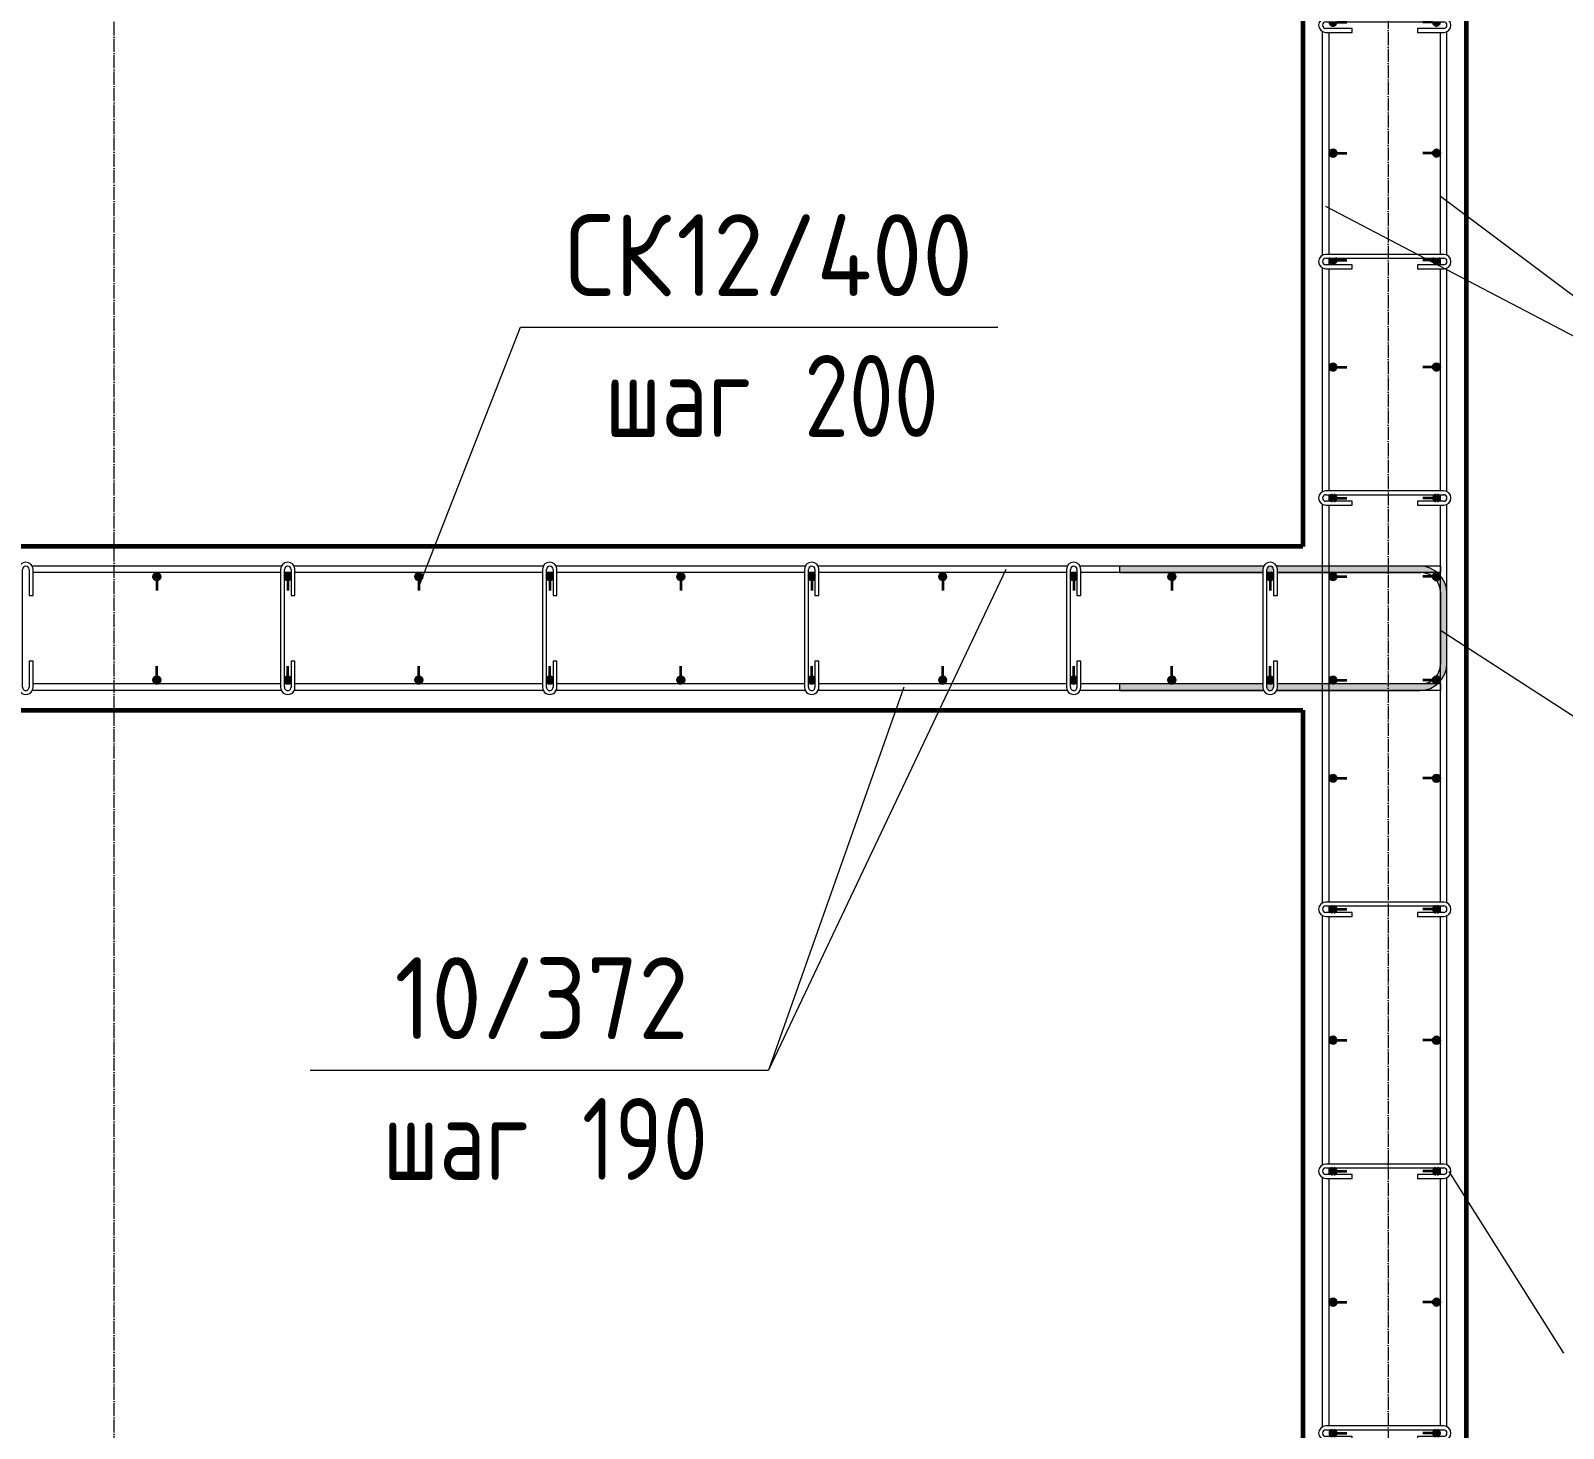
# Model space of a CAD drawing. Header units: millimetres. Extents: x 56549 to 83419, y -3049 to 32998.
# Drawn here: x 79682 to 82023, y 28583 to 30718 of the extents above; entities that cross this region are included whole.
import ezdxf

# ---------------------------------------------------------------- set-up
doc = ezdxf.new("R2010")
doc.units = ezdxf.units.MM
doc.linetypes.add('02 Штрихпунктирная _20 мм_', pattern=[25, 20, -2.5, 0, -2.5])
for name, color, linetype, lineweight in [('AA_Linii', 7, 'Continuous', 9), ('AA_Oformlenie', 7, 'Continuous', 9), ('AA_Vinoska', 7, 'Continuous', 9), ('AF_Stena_Опалубка', 253, 'Continuous', 20), ('KR_Armatura', 7, 'Continuous', 20), ('KR_Armatura_Tonkie', 7, 'Continuous', 20), ('KR_Fundament', 7, 'Continuous', 20), ('Оси', 7, 'Continuous', 9)]:
    doc.layers.add(name, color=color, linetype=linetype, lineweight=lineweight)
doc.styles.add('ISOCPEUR_2', font='isocpeur.TTF', dxfattribs={"width": 0.9, "height": 125})
doc.styles.add('ISOCPEUR_3', font='isocpeur.TTF', dxfattribs={"width": 0.8, "height": 125})

# ---------------------------------------------------------------- blocks, each defined once
blk = doc.blocks.new('351_Ряд стержней П переменный шаг _НесАрм_РабПлоск_ - Тип 1-3765982-Схема армирования вертикальных конструкций входной группы в осях 18-20_Н-А_1')
at = {"layer": 'KR_Armatura_Tonkie'}
for points in [[(-6, 708.3), (-9, 707.5), (-10.6, 705.9), (-11.8, 703.8), (-11.8, 701.5), (-11.2, 699.3), (-9, 697.1), (-6, 696.3), (-3, 697.1), (-1, 699.3), (-0.2, 700.7), (0, 702.3), (-1.3, 705.9), (-1.8, 706.5), (-4.4, 708.1)], [(152, 708.3), (149, 707.5), (146.8, 705.3), (146.2, 703.8), (146.2, 700.7), (146.8, 699.3), (149, 697.1), (152, 696.3), (154.6, 697.1), (156.2, 698.1), (157.8, 700.7), (157.8, 703.8), (156.2, 706.5), (153.6, 708.1)], [(-6, 550.3), (-9, 549.5), (-10.2, 548.5), (-11.8, 545.8), (-11.8, 543.5), (-11.2, 541.3), (-9, 539.1), (-6, 538.3), (-3, 539.1), (-1, 541.3), (-0.2, 542.7), (0, 544.3), (-0.8, 547.3), (-1.8, 548.5), (-4.4, 550.1)], [(152, 550.3), (149, 549.5), (146.5, 546.5), (146.2, 545.8), (146.2, 542.7), (146.8, 541.3), (149, 539.1), (152, 538.3), (154.6, 539.1), (156.2, 540.1), (157.8, 542.7), (157.5, 546.5), (156.2, 548.5), (153.6, 550.1)], [(-7.1, 429.3), (-9.3, 429.3), (-11, 427.3), (-11.8, 425.8), (-11.8, 423.5), (-11.2, 421.3), (-9.2, 419.3), (-2.7, 419.3), (-1, 421.3), (-0.2, 422.7), (0, 424.3), (-0.8, 427.3), (-3.1, 429.3), (-5.6, 429.3)], [(153.7, 429.3), (148.8, 429.3), (146.7, 426.9), (146.2, 425.8), (146.2, 422.7), (147, 421.1), (148.9, 419.3), (154.9, 419.3), (156.2, 420.1), (157.8, 422.7), (157.3, 426.9), (156.2, 428.5), (154.6, 429.3)], [(-6, 230.3), (-9, 229.5), (-10.7, 227.7), (-11.8, 225.8), (-11.8, 223.5), (-11.2, 221.3), (-9, 219.1), (-6, 218.3), (-3, 219.1), (-1, 221.3), (-0.2, 222.7), (0, 224.3), (-1.1, 227.7), (-1.8, 228.5), (-4.4, 230.1)], [(152, 230.3), (149, 229.5), (146.8, 227.3), (146.2, 225.8), (146.2, 222.7), (146.9, 221.2), (149, 219.1), (152, 218.3), (154.6, 219.1), (156.2, 220.1), (157.8, 222.7), (157.8, 225.8), (156.2, 228.5), (153.6, 230.1)], [(-6, 67), (-9, 66.2), (-10.2, 65.2), (-11.8, 62.6), (-11.8, 60.2), (-11.1, 58.3), (-0.8, 58.4), (-0.2, 59.4), (0, 61), (-0.8, 64), (-1.8, 65.2), (-4.4, 66.8)], [(152, 67), (149, 66.2), (146.8, 64), (146.2, 62.6), (146.8, 58.3), (157.6, 58.9), (157.8, 59.4), (157.6, 63.1), (156.2, 65.2), (153.6, 66.8)], [(-6, -96.3), (-9, -97.1), (-10.2, -98.1), (-11.8, -100.7), (-11.8, -103.1), (-11.2, -105.3), (-9, -107.5), (-6, -108.3), (-3, -107.5), (-1, -105.3), (-0.2, -103.8), (0, -102.3), (-0.8, -99.3), (-1.8, -98.1), (-4.4, -96.5)], [(152, -96.3), (149, -97.1), (146.8, -99.3), (146.2, -100.7), (146.2, -103.8), (146.8, -105.3), (149, -107.5), (152, -108.3), (154.6, -107.5), (156.2, -106.5), (157.8, -103.8), (157.6, -100.2), (156.2, -98.1), (153.6, -96.5)], [(-6, -296.3), (-9, -297.1), (-10.2, -298.1), (-11.8, -300.7), (-11.5, -302.7), (0, -302.3), (-0.8, -299.3), (-1.8, -298.1), (-4.4, -296.5)], [(152, -296.3), (149, -297.1), (146.8, -299.3), (146.2, -300.7), (146.5, -302.7), (157.8, -302.7), (157.6, -300.2), (156.2, -298.1), (153.6, -296.5)], [(-6, -496.3), (-9, -497.1), (-10.2, -498.1), (-11.8, -500.7), (-11.8, -503.1), (-11.2, -505.3), (-9, -507.5), (-6, -508.3), (-3, -507.5), (-1, -505.3), (-0.2, -503.8), (0, -502.3), (-0.8, -499.3), (-1.8, -498.1), (-4.4, -496.5)], [(152, -496.3), (149, -497.1), (146.8, -499.3), (146.2, -500.7), (146.2, -503.8), (146.8, -505.3), (149, -507.5), (152, -508.3), (154.6, -507.5), (156.2, -506.5), (157.8, -503.8), (157.6, -500.2), (156.2, -498.1), (153.6, -496.5)], [(-6, -696.3), (-9, -697.1), (-10.2, -698.1), (-11.8, -700.7), (-11.5, -702.7), (0, -702.3), (-0.8, -699.3), (-1.8, -698.1), (-4.4, -696.5)], [(152, -696.3), (149, -697.1), (146.8, -699.3), (146.2, -700.7), (146.5, -702.7), (157.8, -702.7), (157.6, -700.2), (156.2, -698.1), (153.6, -696.5)]]:
    blk.add_hatch(color=256, dxfattribs=at).paths.add_polyline_path(points)
at = {"layer": 'KR_Armatura'}
for centre in [(-6, 702.3), (152, 702.3), (-6, 544.3), (152, 544.3), (-6, 224.3), (152, 224.3), (-6, -102.3), (152, -102.3), (-6, -502.3), (152, -502.3)]:
    blk.add_circle(centre, 6, dxfattribs=at)
for centre, start, end in [((-6, 424.3), 105, 255), ((-6, 424.3), 285, 75), ((152, 424.3), 105, 255), ((152, 424.3), 285, 75), ((-6, 61), 90, 220.5765), ((-6, 61), 319.4235, 90), ((152, 61), 90, 220.5765), ((152, 61), 319.4235, 90), ((-6, -302.3), 90, 180), ((-6, -302.3), 360, 90), ((152, -302.3), 90, 180), ((152, -302.3), 353.3592, 90), ((-6, -702.3), 90, 180), ((-6, -702.3), 360, 90), ((152, -702.3), 90, 180), ((152, -702.3), 353.3592, 90)]:
    blk.add_arc(centre, 6, start, end, dxfattribs=at)
at = {"layer": 'KR_Armatura_Tonkie', "lineweight": 35}
for p, q in [((0, 702.3), (15, 702.3)), ((146, 702.3), (131, 702.3)), ((0, 544.3), (15, 544.3)), ((146, 544.3), (131, 544.3)), ((0, 424.3), (15, 424.3)), ((146, 424.3), (131, 424.3)), ((0, 224.3), (15, 224.3)), ((146, 224.3), (131, 224.3)), ((0, 61), (15, 61)), ((146, 61), (131, 61)), ((0, -102.3), (15, -102.3)), ((146, -102.3), (131, -102.3)), ((0, -302.3), (15, -302.3)), ((146, -302.3), (131, -302.3)), ((0, -502.3), (15, -502.3)), ((146, -502.3), (131, -502.3)), ((0, -702.3), (15, -702.3)), ((146, -702.3), (131, -702.3))]:
    blk.add_line(p, q, dxfattribs=at)
at = {"layer": 'KR_Armatura_Tonkie'}
for centre, start, end in [((-6, 702.3), 360, 180), ((-6, 702.3), 180, 0), ((152, 702.3), 360, 180), ((152, 702.3), 180, 360), ((-6, 544.3), 360, 180), ((-6, 544.3), 180, 0), ((152, 544.3), 0, 180), ((152, 544.3), 180, 360), ((-6, 424.3), 123.0857, 180), ((-6, 424.3), 180, 236.9143), ((-6, 424.3), 360, 56.9143), ((-6, 424.3), 303.0857, 0), ((152, 424.3), 123.0857, 180), ((152, 424.3), 180, 236.9143), ((152, 424.3), 360, 56.9143), ((152, 424.3), 303.0857, 360), ((-6, 224.3), 360, 180), ((-6, 224.3), 180, 360), ((152, 224.3), 360, 180), ((152, 224.3), 180, 360), ((-6, 61), 360, 180), ((-6, 61), 180, 206.9431), ((-6, 61), 333.0569, 360), ((152, 61), 360, 180), ((152, 61), 180, 206.9431), ((152, 61), 339.0372, 360), ((-6, -102.3), 360, 180), ((-6, -102.3), 180, 360), ((152, -102.3), 0, 180), ((152, -102.3), 180, 360), ((-6, -302.3), 360, 180), ((152, -302.3), 0, 180), ((-6, -502.3), 360, 180), ((-6, -502.3), 180, 0), ((152, -502.3), 360, 180), ((152, -502.3), 180, 360), ((-6, -702.3), 360, 180), ((152, -702.3), 0, 180)]:
    blk.add_arc(centre, 6, start, end, dxfattribs=at)
blk = doc.blocks.new('351_Ряд стержней П переменный шаг _НесАрм_РабПлоск_ - Тип 1-3766031-Схема армирования вертикальных конструкций входной группы в осях 18-20_Н-А_1')
at = {"layer": 'KR_Armatura_Tonkie'}
for points in [[(-6, 932), (-3, 932.8), (-1, 935), (-0.2, 936.4), (0, 938), (-0.8, 941), (-1.8, 942.2), (-4.4, 943.8), (-7.6, 943.8), (-10.2, 942.2), (-11.8, 939.6), (-11.8, 937.2), (-11.2, 935), (-9, 932.8), (-7.6, 932.4)], [(152, 932), (154.6, 932.8), (156.2, 933.8), (157.8, 936.4), (157.8, 939.6), (156.2, 942.2), (153.6, 943.8), (150.4, 943.8), (149, 943.2), (146.8, 941), (146.2, 939.6), (146.2, 936.4), (146.8, 935), (149, 932.8), (150.4, 932.2)], [(-2.7, 733), (-1, 735), (-0.2, 736.4), (0, 738), (-0.8, 741), (-3.1, 743), (-9.3, 743), (-11, 741), (-11.8, 739.6), (-11.8, 737.2), (-11.2, 735), (-9.2, 733), (-3.7, 733)], [(154.4, 733), (154.9, 733), (156.2, 733.8), (157.8, 736.4), (157.8, 739.6), (156.1, 742.3), (154.6, 743), (148.8, 743), (146.8, 741), (146.2, 739.6), (146.2, 736.4), (146.8, 735), (148.9, 733), (153.4, 733)], [(-6, 532), (-3, 532.8), (-1, 535), (-0.2, 536.4), (0, 538), (-0.8, 541), (-1.8, 542.2), (-4.4, 543.8), (-7.6, 543.8), (-10.2, 542.2), (-11.8, 539.6), (-11.8, 537.2), (-11.2, 535), (-9, 532.8), (-7.6, 532.4)], [(152, 532), (154.6, 532.8), (156.2, 533.8), (157.8, 536.4), (157.8, 539.6), (156.2, 542.2), (153.6, 543.8), (150.4, 543.8), (149, 543.2), (146.8, 541), (146.2, 539.6), (146.2, 536.4), (146.8, 535), (149, 532.8), (150.4, 532.2)], [(-2.7, 333), (-1, 335), (-0.2, 336.4), (0, 338), (-0.8, 341), (-3.1, 343), (-9.3, 343), (-11, 341), (-11.8, 339.6), (-11.8, 337.2), (-11.2, 335), (-9.2, 333), (-3.7, 333)], [(154.4, 333), (154.9, 333), (156.2, 333.8), (157.8, 336.4), (157.8, 339.6), (156.1, 342.3), (154.6, 343), (148.8, 343), (146.8, 341), (146.2, 339.6), (146.2, 336.4), (146.8, 335), (148.9, 333), (153.4, 333)], [(-6, 132), (-3, 132.8), (-1, 135), (-0.2, 136.4), (0, 138), (-0.8, 141), (-1.8, 142.2), (-4.4, 143.8), (-7.6, 143.8), (-10.2, 142.2), (-11.8, 139.6), (-11.8, 137.2), (-11.2, 135), (-9, 132.8), (-7.6, 132.4)], [(152, 132), (154.6, 132.8), (156.2, 133.8), (157.8, 136.4), (157.8, 139.6), (156.2, 142.2), (153.6, 143.8), (150.4, 143.8), (149, 143.2), (146.8, 141), (146.2, 139.6), (146.2, 136.4), (146.8, 135), (149, 132.8), (150.4, 132.2)], [(-2.7, -67), (-1, -65), (-0.2, -63.6), (0, -62), (-0.8, -59), (-3.1, -57), (-9.3, -57), (-11, -59), (-11.8, -60.4), (-11.8, -62.8), (-11.2, -65), (-9.2, -67), (-3.7, -67)], [(154.4, -67), (154.9, -67), (156.2, -66.2), (157.8, -63.6), (157.8, -60.4), (156.1, -57.7), (154.6, -57), (148.8, -57), (146.8, -59), (146.2, -60.4), (146.2, -63.6), (146.8, -65), (148.9, -67), (153.4, -67)], [(-6, -268), (-3, -267.2), (-1, -265), (-0.2, -263.6), (0, -262), (-0.8, -259), (-1.8, -257.8), (-4.4, -256.2), (-7.6, -256.2), (-10.2, -257.8), (-11.8, -260.4), (-11.8, -262.8), (-11.2, -265), (-9, -267.2), (-7.6, -267.6)], [(152, -268), (154.6, -267.2), (156.2, -266.2), (157.8, -263.6), (157.8, -260.4), (156.2, -257.8), (153.6, -256.2), (150.4, -256.2), (149, -256.8), (146.8, -259), (146.2, -260.4), (146.2, -263.6), (146.8, -265), (149, -267.2), (150.4, -267.8)], [(-2.7, -467), (-1, -465), (-0.2, -463.6), (0, -462), (-0.8, -459), (-3.1, -457), (-9.3, -457), (-11, -459), (-11.8, -460.4), (-11.8, -462.8), (-11.2, -465), (-9.2, -467), (-3.7, -467)], [(154.4, -467), (154.9, -467), (156.2, -466.2), (157.8, -463.6), (157.8, -460.4), (156.1, -457.7), (154.6, -457), (148.8, -457), (146.8, -459), (146.2, -460.4), (146.2, -463.6), (146.8, -465), (148.9, -467), (153.4, -467)], [(-6, -668), (-3, -667.2), (-1, -665), (-0.2, -663.6), (0, -662), (-0.8, -659), (-1.8, -657.8), (-4.4, -656.2), (-7.6, -656.2), (-10.2, -657.8), (-11.8, -660.4), (-11.8, -662.8), (-11.2, -665), (-9, -667.2), (-7.6, -667.6)], [(152, -668), (154.6, -667.2), (156.2, -666.2), (157.8, -663.6), (157.6, -660), (156.1, -657.7), (153.6, -656.2), (150.4, -656.2), (149, -656.8), (146.8, -659), (146.2, -660.4), (146.2, -663.6), (146.8, -665), (149, -667.2), (150.4, -667.8)], [(-2.7, -867), (-1, -865), (-0.2, -863.6), (0, -862), (-0.8, -859), (-3.1, -857), (-9.3, -857), (-11, -859), (-11.8, -860.4), (-11.8, -862.8), (-11.2, -865), (-9.2, -867), (-3.7, -867)], [(154.4, -867), (154.9, -867), (156.2, -866.2), (157.8, -863.6), (157.8, -860.4), (156.1, -857.7), (154.6, -857), (148.8, -857), (146.8, -859), (146.2, -860.4), (146.2, -863.6), (146.8, -865), (148.9, -867), (153.4, -867)], [(-6, -944), (-3, -943.2), (-1, -941), (-0.2, -939.6), (0, -938), (-0.8, -935), (-1.8, -933.8), (-4.4, -932.2), (-7.6, -932.2), (-10.2, -933.8), (-11.8, -936.4), (-11.8, -938.8), (-11.2, -941), (-9, -943.2), (-7.6, -943.6)], [(152, -944), (154.6, -943.2), (156.2, -942.2), (157.8, -939.6), (157.8, -936.4), (156.1, -933.7), (153.6, -932.2), (150.4, -932.2), (149, -932.8), (146.8, -935), (146.2, -936.4), (146.2, -939.6), (146.8, -941), (149, -943.2), (150.4, -943.8)]]:
    blk.add_hatch(color=256, dxfattribs=at).paths.add_polyline_path(points)
at = {"layer": 'KR_Armatura'}
for centre in [(-6, 938), (152, 938), (-6, 538), (152, 538), (-6, 138), (152, 138), (-6, -262), (152, -262), (-6, -662), (152, -662), (-6, -938), (152, -938)]:
    blk.add_circle(centre, 6, dxfattribs=at)
for centre, start, end in [((-6, 738), 105, 255), ((-6, 738), 285, 75), ((152, 738), 105, 255), ((152, 738), 285, 75), ((-6, 338), 105, 255), ((-6, 338), 285, 75), ((152, 338), 105, 255), ((152, 338), 285, 75), ((-6, -62), 105, 255), ((-6, -62), 285, 75), ((152, -62), 105, 255), ((152, -62), 285, 75), ((-6, -462), 105, 255), ((-6, -462), 285, 75), ((152, -462), 105, 255), ((152, -462), 285, 75), ((-6, -862), 105, 255), ((-6, -862), 285, 75), ((152, -862), 105, 255), ((152, -862), 285, 75)]:
    blk.add_arc(centre, 6, start, end, dxfattribs=at)
at = {"layer": 'KR_Armatura_Tonkie', "lineweight": 35}
for p, q in [((0, 938), (15, 938)), ((146, 938), (131, 938)), ((0, 738), (15, 738)), ((146, 738), (131, 738)), ((0, 538), (15, 538)), ((146, 538), (131, 538)), ((0, 338), (15, 338)), ((146, 338), (131, 338)), ((0, 138), (15, 138)), ((146, 138), (131, 138)), ((0, -62), (15, -62)), ((146, -62), (131, -62)), ((0, -262), (15, -262)), ((146, -262), (131, -262)), ((0, -462), (15, -462)), ((146, -462), (131, -462)), ((0, -662), (15, -662)), ((146, -662), (131, -662)), ((0, -862), (15, -862)), ((146, -862), (131, -862)), ((0, -938), (15, -938)), ((146, -938), (131, -938))]:
    blk.add_line(p, q, dxfattribs=at)
at = {"layer": 'KR_Armatura_Tonkie'}
for centre, start, end in [((-6, 938), 360, 180), ((-6, 938), 180, 0), ((152, 938), 0, 180), ((152, 938), 180, 360), ((-6, 738), 123.0857, 180), ((-6, 738), 180, 236.9143), ((-6, 738), 360, 56.9143), ((-6, 738), 303.0857, 0), ((152, 738), 123.0857, 180), ((152, 738), 180, 236.9143), ((152, 738), 0, 56.9143), ((152, 738), 303.0857, 360), ((-6, 538), 360, 180), ((152, 538), 0, 180), ((-6, 538), 180, 0), ((152, 538), 180, 360), ((-6, 338), 123.0857, 180), ((-6, 338), 180, 236.9143), ((-6, 338), 360, 56.9143), ((-6, 338), 303.0857, 0), ((152, 338), 123.0857, 180), ((152, 338), 180, 236.9143), ((152, 338), 0, 56.9143), ((152, 338), 303.0857, 360), ((-6, 138), 360, 180), ((152, 138), 360, 180), ((-6, 138), 180, 360), ((152, 138), 180, 360), ((-6, -62), 123.0857, 180), ((-6, -62), 180, 236.9143), ((-6, -62), 360, 56.9143), ((-6, -62), 303.0857, 360), ((152, -62), 123.0857, 180), ((152, -62), 180, 236.9143), ((152, -62), 360, 56.9143), ((152, -62), 303.0857, 360), ((-6, -262), 360, 180), ((152, -262), 0, 180), ((-6, -262), 180, 0), ((152, -262), 180, 360), ((-6, -462), 123.0857, 180), ((-6, -462), 180, 236.9143), ((-6, -462), 360, 56.9143), ((-6, -462), 303.0857, 0), ((152, -462), 123.0857, 180), ((152, -462), 180, 236.9143), ((152, -462), 360, 56.9143), ((152, -462), 303.0857, 360), ((-6, -662), 360, 180), ((-6, -662), 180, 0), ((152, -662), 0, 180), ((152, -662), 180, 360), ((-6, -862), 123.0857, 180), ((-6, -862), 180, 236.9143), ((-6, -862), 360, 56.9143), ((-6, -862), 303.0857, 0), ((152, -862), 123.0857, 180), ((152, -862), 180, 236.9143), ((152, -862), 0, 56.9143), ((152, -862), 303.0857, 360), ((-6, -938), 360, 180), ((152, -938), 0, 180), ((-6, -938), 180, 0), ((152, -938), 180, 360)]:
    blk.add_arc(centre, 6, start, end, dxfattribs=at)
blk = doc.blocks.new('351_Ряд стержней П переменный шаг _НесАрм_РабПлоск_ - Тип 1-3766116-Схема армирования вертикальных конструкций входной группы в осях 18-20_Н-А_1')
at = {"layer": 'KR_Armatura_Tonkie'}
for points in [[(0, 1600), (-0.8, 1603), (-3.1, 1605), (-9.3, 1605), (-11, 1603), (-11.8, 1601.6), (-11.8, 1599.2), (-11.2, 1597), (-9.2, 1595), (-2.7, 1595), (-1, 1597), (-0.2, 1598.4)], [(157.8, 1598.4), (157.8, 1601.6), (156.2, 1604.2), (154.6, 1605), (148.8, 1605), (146.8, 1603), (146.2, 1601.6), (146.2, 1598.4), (146.8, 1597), (148.9, 1595), (155.6, 1595.4), (156.2, 1595.8), (157.2, 1597)], [(0, 1450), (-0.8, 1453), (-1.8, 1454.2), (-4.4, 1455.8), (-7.6, 1455.8), (-10.2, 1454.2), (-11.8, 1451.6), (-11.8, 1449.2), (-11.2, 1447), (-9, 1444.8), (-6, 1444), (-3, 1444.8), (-1, 1447), (-0.2, 1448.4)], [(157.8, 1448.4), (157.8, 1451.6), (156.2, 1454.2), (153.6, 1455.8), (150.3, 1455.7), (149, 1455.2), (146.8, 1453), (146.2, 1451.6), (146.2, 1448.4), (146.8, 1447), (149, 1444.8), (152, 1444), (154.6, 1444.8), (156.2, 1445.8), (157.2, 1447)], [(0, 1300), (-0.8, 1303), (-3.1, 1305), (-9.4, 1304.9), (-10.2, 1304.2), (-11.8, 1301.6), (-11.8, 1299.2), (-11.2, 1297), (-9.2, 1295), (-2.7, 1295), (-1, 1297), (-0.2, 1298.4)], [(157.8, 1298.4), (157.8, 1301.6), (156.2, 1304.2), (154.6, 1305), (148.7, 1304.9), (146.8, 1303), (146.2, 1301.6), (146.2, 1298.4), (146.8, 1297), (148.9, 1295), (155.6, 1295.4), (156.2, 1295.8), (157.2, 1297)], [(0, 1100), (-1.3, 1103.7), (-1.8, 1104.2), (-4.4, 1105.8), (-7.6, 1105.8), (-10.2, 1104.2), (-11.8, 1101.6), (-11.8, 1099.2), (-11.2, 1097), (-9, 1094.8), (-6, 1094), (-3, 1094.8), (-1, 1097), (-0.2, 1098.4)], [(157.8, 1098.4), (157.8, 1101.6), (156.2, 1104.2), (153.6, 1105.8), (150.4, 1105.8), (149, 1105.2), (146.8, 1103), (146.2, 1101.6), (146.2, 1098.4), (146.8, 1097), (149, 1094.8), (152, 1094), (154.6, 1094.8), (156.2, 1095.8), (157.2, 1097)], [(0, 900), (-0.8, 903), (-3.1, 905), (-9.3, 905), (-11, 903), (-11.8, 901.6), (-11.8, 899.2), (-11.2, 897), (-9.2, 895), (-2.7, 895), (-1, 897), (-0.2, 898.4)], [(157.8, 898.4), (157.8, 901.6), (156.2, 904.2), (154.6, 905), (148.8, 905), (146.6, 902.5), (146.2, 901.6), (146.2, 898.4), (146.8, 897), (148.9, 895), (155.6, 895.4), (156.2, 895.8), (157.2, 897)], [(0, 700), (-0.8, 703), (-1.8, 704.2), (-4.4, 705.8), (-7.6, 705.8), (-10.2, 704.2), (-11.8, 701.6), (-11.8, 699.2), (-11.2, 697), (-9, 694.8), (-6, 694), (-3, 694.8), (-1, 697), (-0.2, 698.4)], [(157.8, 698.4), (157.8, 701.6), (156.2, 704.2), (153.6, 705.8), (150.4, 705.8), (149, 705.2), (146.8, 703), (146.2, 701.3), (146.2, 698.4), (146.8, 697), (149, 694.8), (152, 694), (154.6, 694.8), (156.2, 695.8), (157.2, 697)], [(0, 500), (-0.8, 503), (-3.1, 505), (-9.3, 505), (-11, 503), (-11.8, 501.6), (-11.8, 499.2), (-11.2, 497), (-9.2, 495), (-2.7, 495), (-1, 497), (-0.2, 498.4)], [(157.8, 498.4), (157.8, 501.6), (156.2, 504.2), (154.6, 505), (148.8, 505), (146.8, 503), (146.2, 500.2), (146.2, 498.4), (146.8, 497), (148.9, 495), (155.6, 495.4), (156.2, 495.8), (157.2, 497)], [(0, 300), (-0.8, 303), (-1.8, 304.2), (-4.4, 305.8), (-7.6, 305.8), (-10.2, 304.2), (-11.8, 301.6), (-11.8, 299.2), (-11.2, 297), (-9, 294.8), (-6, 294), (-3, 294.8), (-1, 297), (-0.1, 299)], [(157.8, 298.4), (157.8, 301.6), (156.2, 304.2), (153.6, 305.8), (150.4, 305.8), (149, 305.2), (146.8, 303), (146.2, 301.6), (146.2, 298.4), (146.8, 297), (149, 294.8), (152, 294), (154.6, 294.8), (156.2, 295.8), (157.2, 297)], [(0, 100), (-0.8, 103), (-3.1, 105), (-9.3, 105), (-11, 103), (-11.8, 101.6), (-11.8, 99.2), (-11.2, 97), (-9.2, 95), (-2.7, 95), (-1, 97), (-0.2, 98.4)], [(157.8, 98.4), (157.8, 101.6), (156.2, 104.2), (154.6, 105), (148.8, 105), (146.8, 103), (146.2, 101.6), (146.5, 97.8), (146.8, 97), (148.9, 95), (155.6, 95.4), (156.2, 95.8), (157.2, 97)], [(0, -100), (-0.8, -97), (-1.8, -95.8), (-4.4, -94.2), (-7.6, -94.2), (-10.2, -95.8), (-11.8, -98.4), (-11.8, -100.8), (-11.2, -103), (-9, -105.2), (-6, -106), (-3, -105.2), (-1.2, -103.3), (-0.2, -101.6)], [(157.8, -101.6), (157.8, -98.4), (156.2, -95.8), (153.6, -94.2), (150.4, -94.2), (149, -94.8), (146.8, -97), (146.2, -98.4), (146.2, -101.6), (147.2, -103.3), (149, -105.2), (152, -106), (154.6, -105.2), (156.2, -104.2), (157.2, -103)]]:
    blk.add_hatch(color=256, dxfattribs=at).paths.add_polyline_path(points)
at = {"layer": 'KR_Armatura'}
for centre in [(-6, 1450), (152, 1450), (-6, 1100), (152, 1100), (-6, 700), (152, 700), (-6, 300), (152, 300), (-6, -100), (152, -100)]:
    blk.add_circle(centre, 6, dxfattribs=at)
for centre, start, end in [((-6, 1600), 105, 255), ((-6, 1600), 285, 75), ((152, 1600), 105, 255), ((152, 1600), 285, 75), ((-6, 1300), 107.0808, 255), ((-6, 1300), 285, 72.9192), ((152, 1300), 107.0808, 255), ((152, 1300), 285, 72.9192), ((-6, 900), 105, 255), ((-6, 900), 285, 75), ((152, 900), 105, 255), ((152, 900), 285, 75), ((-6, 500), 105, 255), ((-6, 500), 285, 75), ((152, 500), 105, 255), ((152, 500), 285, 75), ((-6, 100), 105, 255), ((-6, 100), 285, 75), ((152, 100), 105, 255), ((152, 100), 285, 75)]:
    blk.add_arc(centre, 6, start, end, dxfattribs=at)
at = {"layer": 'KR_Armatura_Tonkie', "lineweight": 35}
for p, q in [((0, 1600), (15, 1600)), ((146, 1600), (131, 1600)), ((0, 1450), (15, 1450)), ((146, 1450), (131, 1450)), ((0, 1300), (15, 1300)), ((146, 1300), (131, 1300)), ((0, 1100), (15, 1100)), ((146, 1100), (131, 1100)), ((0, 900), (15, 900)), ((146, 900), (131, 900)), ((0, 700), (15, 700)), ((146, 700), (131, 700)), ((0, 500), (15, 500)), ((146, 500), (131, 500)), ((0, 300), (15, 300)), ((146, 300), (131, 300)), ((0, 100), (15, 100)), ((146, 100), (131, 100)), ((0, -100), (15, -100)), ((146, -100), (131, -100))]:
    blk.add_line(p, q, dxfattribs=at)
at = {"layer": 'KR_Armatura_Tonkie'}
for centre, start, end in [((-6, 1600), 123.0857, 180), ((-6, 1600), 180, 236.9143), ((-6, 1600), 360, 56.9143), ((-6, 1600), 303.0857, 0), ((152, 1600), 123.0857, 180), ((152, 1600), 180, 236.9143), ((152, 1600), 0, 52.9016), ((152, 1600), 307.0984, 0), ((-6, 1450), 360, 180), ((152, 1450), 360, 180), ((-6, 1450), 180, 0), ((152, 1450), 180, 360), ((-6, 1300), 125.2679, 180), ((-6, 1300), 180, 236.9143), ((-6, 1300), 303.0857, 0), ((-6, 1300), 360, 54.7321), ((152, 1300), 125.2679, 180), ((152, 1300), 180, 236.9143), ((152, 1300), 360, 54.7321), ((152, 1300), 307.0984, 0), ((-6, 1100), 360, 180), ((-6, 1100), 180, 0), ((152, 1100), 360, 180), ((152, 1100), 180, 360), ((-6, 900), 123.0857, 180), ((-6, 900), 180, 236.9143), ((-6, 900), 360, 56.9143), ((-6, 900), 303.0857, 0), ((152, 900), 123.0857, 180), ((152, 900), 180, 236.9143), ((152, 900), 0, 52.9016), ((152, 900), 307.0984, 360), ((-6, 700), 360, 180), ((152, 700), 360, 180), ((-6, 700), 180, 0), ((152, 700), 180, 360), ((-6, 500), 123.0857, 180), ((-6, 500), 180, 236.9143), ((-6, 500), 360, 56.9143), ((-6, 500), 303.0857, 0), ((152, 500), 123.0857, 180), ((152, 500), 180, 236.9143), ((152, 500), 360, 52.9016), ((152, 500), 307.0984, 360), ((-6, 300), 360, 180), ((152, 300), 360, 180), ((-6, 300), 180, 360), ((152, 300), 180, 360), ((-6, 100), 123.0857, 180), ((-6, 100), 180, 236.9143), ((-6, 100), 360, 56.9143), ((-6, 100), 303.0857, 360), ((152, 100), 123.0857, 180), ((152, 100), 180, 236.9143), ((152, 100), 360, 52.9016), ((152, 100), 307.0984, 360), ((-6, -100), 360, 180), ((-6, -100), 180, 360), ((152, -100), 0, 180), ((152, -100), 180, 360)]:
    blk.add_arc(centre, 6, start, end, dxfattribs=at)
blk = doc.blocks.new('079_Шпилька _ЭлУзла_ - d6 А240-V14-Схема армирования вертикальных конструкций входной группы в осях 18-20_Н-А_1')
at = {"layer": 'AA_Oformlenie'}
for p, q in [((40, 11), (0, 11)), ((0, 5), (40, 5)), ((40, 5), (40, 11)), ((180, 11), (140, 11)), ((140, 11), (140, 5)), ((140, 5), (180, 5)), ((180, -5), (0, -5)), ((0, -11), (180, -11))]:
    blk.add_line(p, q, dxfattribs=at)
for centre, radius, start, end in [((0, 0), 11, 90, 270), ((0, 0), 5, 90, 270), ((180, 0), 11, 270, 90), ((180, 0), 5, 270, 90)]:
    blk.add_arc(centre, radius, start, end, dxfattribs=at)
blk = doc.blocks.new('079_Шпилька _ЭлУзла_ - d6 А240-3740167-Схема армирования вертикальных конструкций входной группы в осях 18-20_Н-А_1')
at = {"layer": 'AA_Oformlenie'}
for p, q in [((40, 11), (0, 11)), ((0, 5), (40, 5)), ((40, 5), (40, 11)), ((180, 11), (140, 11)), ((140, 11), (140, 5)), ((140, 5), (180, 5)), ((180, -5), (0, -5)), ((0, -11), (180, -11))]:
    blk.add_line(p, q, dxfattribs=at)
for centre, radius, start, end in [((0, 0), 11, 90, 270), ((0, 0), 5, 90, 270), ((180, 0), 11, 270, 90), ((180, 0), 5, 270, 90)]:
    blk.add_arc(centre, radius, start, end, dxfattribs=at)
blk = doc.blocks.new('079_Шпилька _ЭлУзла_ - d6 А240-V16-Схема армирования вертикальных конструкций входной группы в осях 18-20_Н-А_1')
at = {"layer": 'AA_Oformlenie'}
for p, q in [((40, 11), (0, 11)), ((0, 5), (40, 5)), ((40, 5), (40, 11)), ((180, 11), (140, 11)), ((140, 11), (140, 5)), ((140, 5), (180, 5)), ((180, -5), (0, -5)), ((0, -11), (180, -11))]:
    blk.add_line(p, q, dxfattribs=at)
for centre, radius, start, end in [((0, 0), 11, 90, 270), ((0, 0), 5, 90, 270), ((180, 0), 11, 270, 90), ((180, 0), 5, 270, 90)]:
    blk.add_arc(centre, radius, start, end, dxfattribs=at)
blk = doc.blocks.new('079_Шпилька _ЭлУзла_ - d6 А240-V17-Схема армирования вертикальных конструкций входной группы в осях 18-20_Н-А_1')
at = {"layer": 'AA_Oformlenie'}
for p, q in [((40, 11), (0, 11)), ((0, 5), (40, 5)), ((40, 5), (40, 11)), ((180, 11), (140, 11)), ((140, 11), (140, 5)), ((140, 5), (180, 5)), ((180, -5), (0, -5)), ((0, -11), (180, -11))]:
    blk.add_line(p, q, dxfattribs=at)
for centre, radius, start, end in [((0, 0), 11, 90, 270), ((0, 0), 5, 90, 270), ((180, 0), 11, 270, 90), ((180, 0), 5, 270, 90)]:
    blk.add_arc(centre, radius, start, end, dxfattribs=at)
blk = doc.blocks.new('079_Шпилька _ЭлУзла_ - d6 А240-V18-Схема армирования вертикальных конструкций входной группы в осях 18-20_Н-А_1')
at = {"layer": 'AA_Oformlenie'}
for p, q in [((40, 11), (0, 11)), ((0, 5), (40, 5)), ((40, 5), (40, 11)), ((180, 11), (140, 11)), ((140, 11), (140, 5)), ((140, 5), (180, 5)), ((180, -5), (0, -5)), ((0, -11), (180, -11))]:
    blk.add_line(p, q, dxfattribs=at)
for centre, radius, start, end in [((0, 0), 11, 90, 270), ((0, 0), 5, 90, 270), ((180, 0), 11, 270, 90), ((180, 0), 5, 270, 90)]:
    blk.add_arc(centre, radius, start, end, dxfattribs=at)
blk = doc.blocks.new('042_М_Арматуры - Диам длина поз _ Шаг-2260295-Схема армирования вертикальных конструкций входной группы в осях 18-20_Н-А_1')
at = {"layer": 'AA_Vinoska'}
blk.add_line((-7, 0), (7, 0), dxfattribs=at)

msp = doc.modelspace()

# ---------------------------------------------------------------- hatches: boundary and pattern name
at = {"layer": 'AA_Oformlenie'}
h = msp.add_hatch(color=250, dxfattribs=at)
h.paths.add_polyline_path([(81344.8383, 29710), (81565.1049, 29710), (81564.0086, 29713.7059), (81563.8383, 29715.2227), (81563.8383, 29720), (81344.8383, 29720)])
h.paths.add_polyline_path([(81665.281, 29710), (81804.8383, 29710.2083), (81814.0183, 29711.4169), (81824.5956, 29715.9918), (81830.0224, 29720.1559), (81827.2854, 29720.2044), (81824.0472, 29722.4721), (81823.369, 29724.0192), (81822.4196, 29726), (81819.8383, 29724.0192), (81812.6028, 29721.0222), (81803.2561, 29720), (81585.8383, 29720), (81585.4635, 29712.153), (81584.5717, 29710), (81648.5166, 29710)])
h.paths.add_polyline_path([(81574.8383, 29710), (81577.6853, 29710.9361), (81579.1684, 29712.5), (81579.8383, 29715), (81579.6679, 29720), (81569.8383, 29720), (81570.0086, 29713.7059), (81571.3027, 29711.4645), (81573.5442, 29710.1704)])
h.paths.add_polyline_path([(81834.6824, 29724.8159), (81839.2673, 29730.7911), (81843.6212, 29742.3373), (81844.8383, 29751.5822), (81844.3521, 29861.8895), (81843.4138, 29869.0159), (81839.2376, 29879.0982), (81834.8383, 29884), (81834.2688, 29881.8148), (81832.2218, 29879.0982), (81830.3912, 29878.2044), (81828.8383, 29877.5814), (81830.819, 29875), (81833.816, 29867.7646), (81834.8383, 29858.1963), (81834.8383, 29750), (81833.816, 29742.2354), (81829.61, 29733.4244), (81828.8383, 29732), (81832.6591, 29730.3753), (81834.0344, 29729), (81834.8383, 29726)])
h.paths.add_polyline_path([(81822.9466, 29883.5956), (81822.8383, 29884), (81823.6421, 29886.5911), (81824.5956, 29888.2426), (81825.8383, 29889.1962), (81828.8383, 29890), (81829.6698, 29890), (81822.8383, 29894.8542), (81812.6028, 29898.7403), (81799.3963, 29900), (81584.5717, 29900), (81585.6679, 29896.2941), (81585.8383, 29895), (81585.8383, 29890), (81804.8383, 29890), (81813.8542, 29888.4595), (81819.8383, 29885.9808), (81822.8383, 29883.6788)])
h.paths.add_polyline_path([(81480.8725, 29890), (81563.8383, 29890), (81564.2131, 29897.847), (81564.6945, 29900), (81344.8383, 29900), (81344.8383, 29890), (81447.3437, 29890)])
h.paths.add_polyline_path([(81569.8383, 29890), (81579.8383, 29890), (81579.6679, 29896.2941), (81578.3738, 29898.5355), (81576.1324, 29899.8296), (81573.5442, 29899.8296), (81571.3027, 29898.5355), (81570.0086, 29896.2941), (81569.8383, 29894.9106)])

# ---------------------------------------------------------------- linework, layer by layer
at = {"layer": 'AA_Linii'}
for p, q in [((81344.8383, 29900), (81344.8383, 29890)), ((81564.6945, 29900), (81344.8383, 29900)), ((81344.8383, 29890), (81563.8383, 29890)), ((81569.8383, 29890), (81579.8383, 29890)), ((81803.0346, 29900), (81584.5717, 29900)), ((81585.8383, 29890), (81804.8383, 29890)), ((81834.8383, 29860), (81834.8383, 29750)), ((81844.8383, 29751.5822), (81844.8383, 29858.1963)), ((81563.8383, 29720), (81344.8383, 29720)), ((81344.8383, 29720), (81344.8383, 29710)), ((81344.8383, 29710), (81564.6945, 29710)), ((81579.8383, 29720), (81569.8383, 29720)), ((81584.5717, 29710), (81803.2561, 29710)), ((81804.8383, 29720), (81585.8383, 29720))]:
    msp.add_line(p, q, dxfattribs=at)
for centre, radius, start, end in [((81803.0346, 29858.1963), 41.8037, 0, 90), ((81804.8383, 29860), 30, 0, 90), ((81803.2561, 29751.5822), 41.5822, 270, 0), ((81804.8383, 29750), 30, 270, 360)]:
    msp.add_arc(centre, radius, start, end, dxfattribs=at)
at = {"layer": 'AA_Vinoska'}
for p, q in [((81659.553, 30449.8608), (82308.876, 30109.5004)), ((81834.728, 30465.1114), (82308.876, 30109.5004)), ((80273.8274, 29865.7722), (80429.9588, 30264.7747)), ((80429.9588, 30264.7747), (80458.872, 30264.7747)), ((81171.4083, 29894.925), (80808.872, 29130.1702)), ((81836.2269, 29801.3038), (82418.7706, 29424.3281)), ((81015.5698, 29715), (80808.872, 29130.1702)), ((81847.6478, 28975.5354), (82022.5155, 28697.9155))]:
    msp.add_line(p, q, dxfattribs=at)
at = {"layer": 'AF_Stena_Опалубка', "lineweight": 60}
for p, q in [((81624.8383, 31285), (81624.8383, 29930)), ((81874.8383, 27650), (81874.8383, 31285)), ((81624.8383, 29930), (78324.8383, 29930)), ((78324.8383, 29680), (81624.8383, 29680)), ((81624.8383, 29680), (81624.8383, 27650))]:
    msp.add_line(p, q, dxfattribs=at)
at = {"layer": 'KR_Armatura_Tonkie'}
for p, q in [((81654.8383, 30374.7334), (81654.8383, 30716.2666)), ((81664.8383, 30376), (81664.8383, 30715)), ((81834.8383, 30376), (81834.8383, 30715)), ((81844.8383, 30374.7334), (81844.8383, 30716.2666)), ((81654.8383, 30013.7334), (81654.8383, 30355.2666)), ((81664.8383, 30360.0235), (81664.8383, 30370)), ((81664.8383, 30015), (81664.8383, 30354)), ((81834.8383, 30360.0235), (81834.8383, 30370)), ((81834.8383, 30015), (81834.8383, 30354)), ((81844.8383, 30013.7334), (81844.8383, 30355.2666)), ((81664.8383, 29999), (81664.8383, 30009)), ((81834.8383, 29999), (81834.8383, 30009)), ((81654.8383, 29385.7334), (81654.8383, 29994.2666)), ((81664.8383, 29387), (81664.8383, 29993)), ((81834.8383, 29387), (81834.8383, 29993)), ((81844.8383, 29385.7334), (81844.8383, 29994.2666)), ((80065.1049, 29900), (79684.5717, 29900)), ((80063.8383, 29890), (79685.8383, 29890)), ((80079.8383, 29890), (80069.8383, 29890)), ((80465.1049, 29900), (80084.5717, 29900)), ((80463.8383, 29890), (80085.8383, 29890)), ((80479.8383, 29890), (80469.8383, 29890)), ((80865.1049, 29900), (80484.5717, 29900)), ((80863.8383, 29890), (80485.8383, 29890)), ((80879.8383, 29890), (80869.8383, 29890)), ((81265.1049, 29900), (80884.5717, 29900)), ((81263.8383, 29890), (80885.8383, 29890)), ((81279.6995, 29890), (81269.8383, 29890)), ((81564.6945, 29900), (81284.5717, 29900)), ((81563.8383, 29890), (81285.8383, 29890)), ((81579.8383, 29890), (81569.8383, 29890)), ((81834.8383, 29900), (81584.5717, 29900)), ((81834.8383, 29890), (81585.8383, 29890)), ((81834.8383, 29900), (81834.8383, 29890)), ((80065.1049, 29710), (79684.5717, 29710)), ((80063.8383, 29720), (79685.8383, 29720)), ((80079.8383, 29720), (80069.8383, 29720)), ((80465.1049, 29710), (80084.5717, 29710)), ((80463.8383, 29720), (80085.8383, 29720)), ((80479.8383, 29720), (80469.8383, 29720)), ((80865.1049, 29710), (80484.5717, 29710)), ((80863.8383, 29720), (80485.8383, 29720)), ((80879.8383, 29720), (80869.8383, 29720)), ((81265.1049, 29710), (80884.5717, 29710)), ((81263.8383, 29720), (80885.8383, 29720)), ((81279.6995, 29720), (81269.8383, 29720)), ((81564.6945, 29710), (81284.5717, 29710)), ((81563.8383, 29720), (81285.8383, 29720)), ((81579.8383, 29720), (81569.8383, 29720)), ((81834.8383, 29710), (81584.5717, 29710)), ((81834.8383, 29720), (81585.8383, 29720)), ((81834.8383, 29720), (81834.8383, 29710)), ((81664.8383, 29371), (81664.8383, 29381)), ((81834.8383, 29371), (81834.8383, 29381)), ((81654.8383, 28985.7334), (81654.8383, 29366.2666)), ((81664.8383, 28987), (81664.8383, 29365)), ((81834.8383, 28987), (81834.8383, 29365)), ((81844.8383, 28985.7334), (81844.8383, 29366.2666)), ((81664.8383, 28971), (81664.8383, 28981)), ((81834.8383, 28971), (81834.8383, 28981)), ((81654.8383, 28585.7334), (81654.8383, 28966.2666)), ((81664.8383, 28587), (81664.8383, 28965)), ((81834.8383, 28587), (81834.8383, 28965)), ((81844.8383, 28585.7334), (81844.8383, 28966.2666))]:
    msp.add_line(p, q, dxfattribs=at)
at = {"layer": 'KR_Fundament'}
for p, q in [((81874.8383, 31585), (81874.8383, 29140)), ((81874.8383, 27650.1744), (81874.8383, 31585)), ((81874.8383, 29140), (81874.8383, 27650.1744))]:
    msp.add_line(p, q, dxfattribs=at)
at = {"layer": 'Оси', "linetype": '02 Штрихпунктирная _20 мм_'}
for p, q in [((79809.8383, 26719.4914), (79809.8383, 32246.2062)), ((81754.8383, 32246.2062), (81754.8383, 26719.4914))]:
    msp.add_line(p, q, dxfattribs=at)

# ---------------------------------------------------------------- block references
at = {"layer": 'AA_Oformlenie'}
for name, p, rotation in [('079_Шпилька _ЭлУзла_ - d6 А240-3740167-Схема армирования вертикальных конструкций входной группы в осях 18-20_Н-А_1', (81839.8383, 30726), 180), ('079_Шпилька _ЭлУзла_ - d6 А240-V16-Схема армирования вертикальных конструкций входной группы в осях 18-20_Н-А_1', (81839.8383, 30365), 180), ('079_Шпилька _ЭлУзла_ - d6 А240-3740167-Схема армирования вертикальных конструкций входной группы в осях 18-20_Н-А_1', (81839.8383, 30004), 180), ('079_Шпилька _ЭлУзла_ - d6 А240-V18-Схема армирования вертикальных конструкций входной группы в осях 18-20_Н-А_1', (79674.8383, 29895), 269.9999999999997), ('079_Шпилька _ЭлУзла_ - d6 А240-V18-Схема армирования вертикальных конструкций входной группы в осях 18-20_Н-А_1', (80074.8383, 29895), 269.9999999999997), ('079_Шпилька _ЭлУзла_ - d6 А240-V18-Схема армирования вертикальных конструкций входной группы в осях 18-20_Н-А_1', (80474.8383, 29895), 269.9999999999997), ('079_Шпилька _ЭлУзла_ - d6 А240-V18-Схема армирования вертикальных конструкций входной группы в осях 18-20_Н-А_1', (80874.8383, 29895), 269.9999999999997), ('079_Шпилька _ЭлУзла_ - d6 А240-V18-Схема армирования вертикальных конструкций входной группы в осях 18-20_Н-А_1', (81274.8383, 29895), 269.9999999999997), ('079_Шпилька _ЭлУзла_ - d6 А240-V17-Схема армирования вертикальных конструкций входной группы в осях 18-20_Н-А_1', (81574.8383, 29895), 269.9999999999997), ('079_Шпилька _ЭлУзла_ - d6 А240-3740167-Схема армирования вертикальных конструкций входной группы в осях 18-20_Н-А_1', (81839.8383, 29376), 180), ('079_Шпилька _ЭлУзла_ - d6 А240-3740167-Схема армирования вертикальных конструкций входной группы в осях 18-20_Н-А_1', (81839.8383, 28976), 180), ('079_Шпилька _ЭлУзла_ - d6 А240-V14-Схема армирования вертикальных конструкций входной группы в осях 18-20_Н-А_1', (81839.8383, 28576), 180)]:
    msp.add_blockref(name, p, dxfattribs=dict(at, rotation=rotation))
at = {"layer": 'AA_Vinoska', "xscale": 49.99999999999998, "yscale": 49.99999999999998, "zscale": 49.99999999999998}
for p in [(80808.872, 30264.7747), (80458.872, 29130.1702)]:
    msp.add_blockref('042_М_Арматуры - Диам длина поз _ Шаг-2260295-Схема армирования вертикальных конструкций входной группы в осях 18-20_Н-А_1', p, dxfattribs=at)
at = {"layer": 'KR_Armatura_Tonkie'}
for name, p, rotation in [('351_Ряд стержней П переменный шаг _НесАрм_РабПлоск_ - Тип 1-3765982-Схема армирования вертикальных конструкций входной группы в осях 18-20_Н-А_1', (81822.8383, 30428.2949), 180), ('351_Ряд стержней П переменный шаг _НесАрм_РабПлоск_ - Тип 1-3766116-Схема армирования вертикальных конструкций входной группы в осях 18-20_Н-А_1', (79974.8383, 29878), 269.9999999999997)]:
    msp.add_blockref(name, p, dxfattribs=dict(at, rotation=rotation))
msp.add_blockref('351_Ряд стержней П переменный шаг _НесАрм_РабПлоск_ - Тип 1-3766031-Схема армирования вертикальных конструкций входной группы в осях 18-20_Н-А_1', (81676.8383, 28638), dxfattribs=at)

# ---------------------------------------------------------------- texts
at = {"layer": 'AA_Vinoska', "char_height": 125, "attachment_point": 1}
for s, insert, width, style in [('СК', (80498.404, 30437.2872), 205.632844, 'ISOCPEUR_2'), ('12/400', (80668.0681, 30437.2872), 566.392219, 'ISOCPEUR_2'), (' 200', (80799.7249, 30222.3346), 333.502, 'ISOCPEUR_3'), ('шаг', (80558.954, 30222.3346), 291.81425, 'ISOCPEUR_3'), ('10/372', (80237.729, 29302.6827), 555.569437, 'ISOCPEUR_2'), (' 190', (80460.3249, 29087.73), 307.848, 'ISOCPEUR_3'), ('шаг', (80219.554, 29087.73), 291.81425, 'ISOCPEUR_3')]:
    msp.add_mtext(s, dxfattribs=dict(at, insert=insert, width=width, style=style))

doc.saveas('drawing.dxf')
